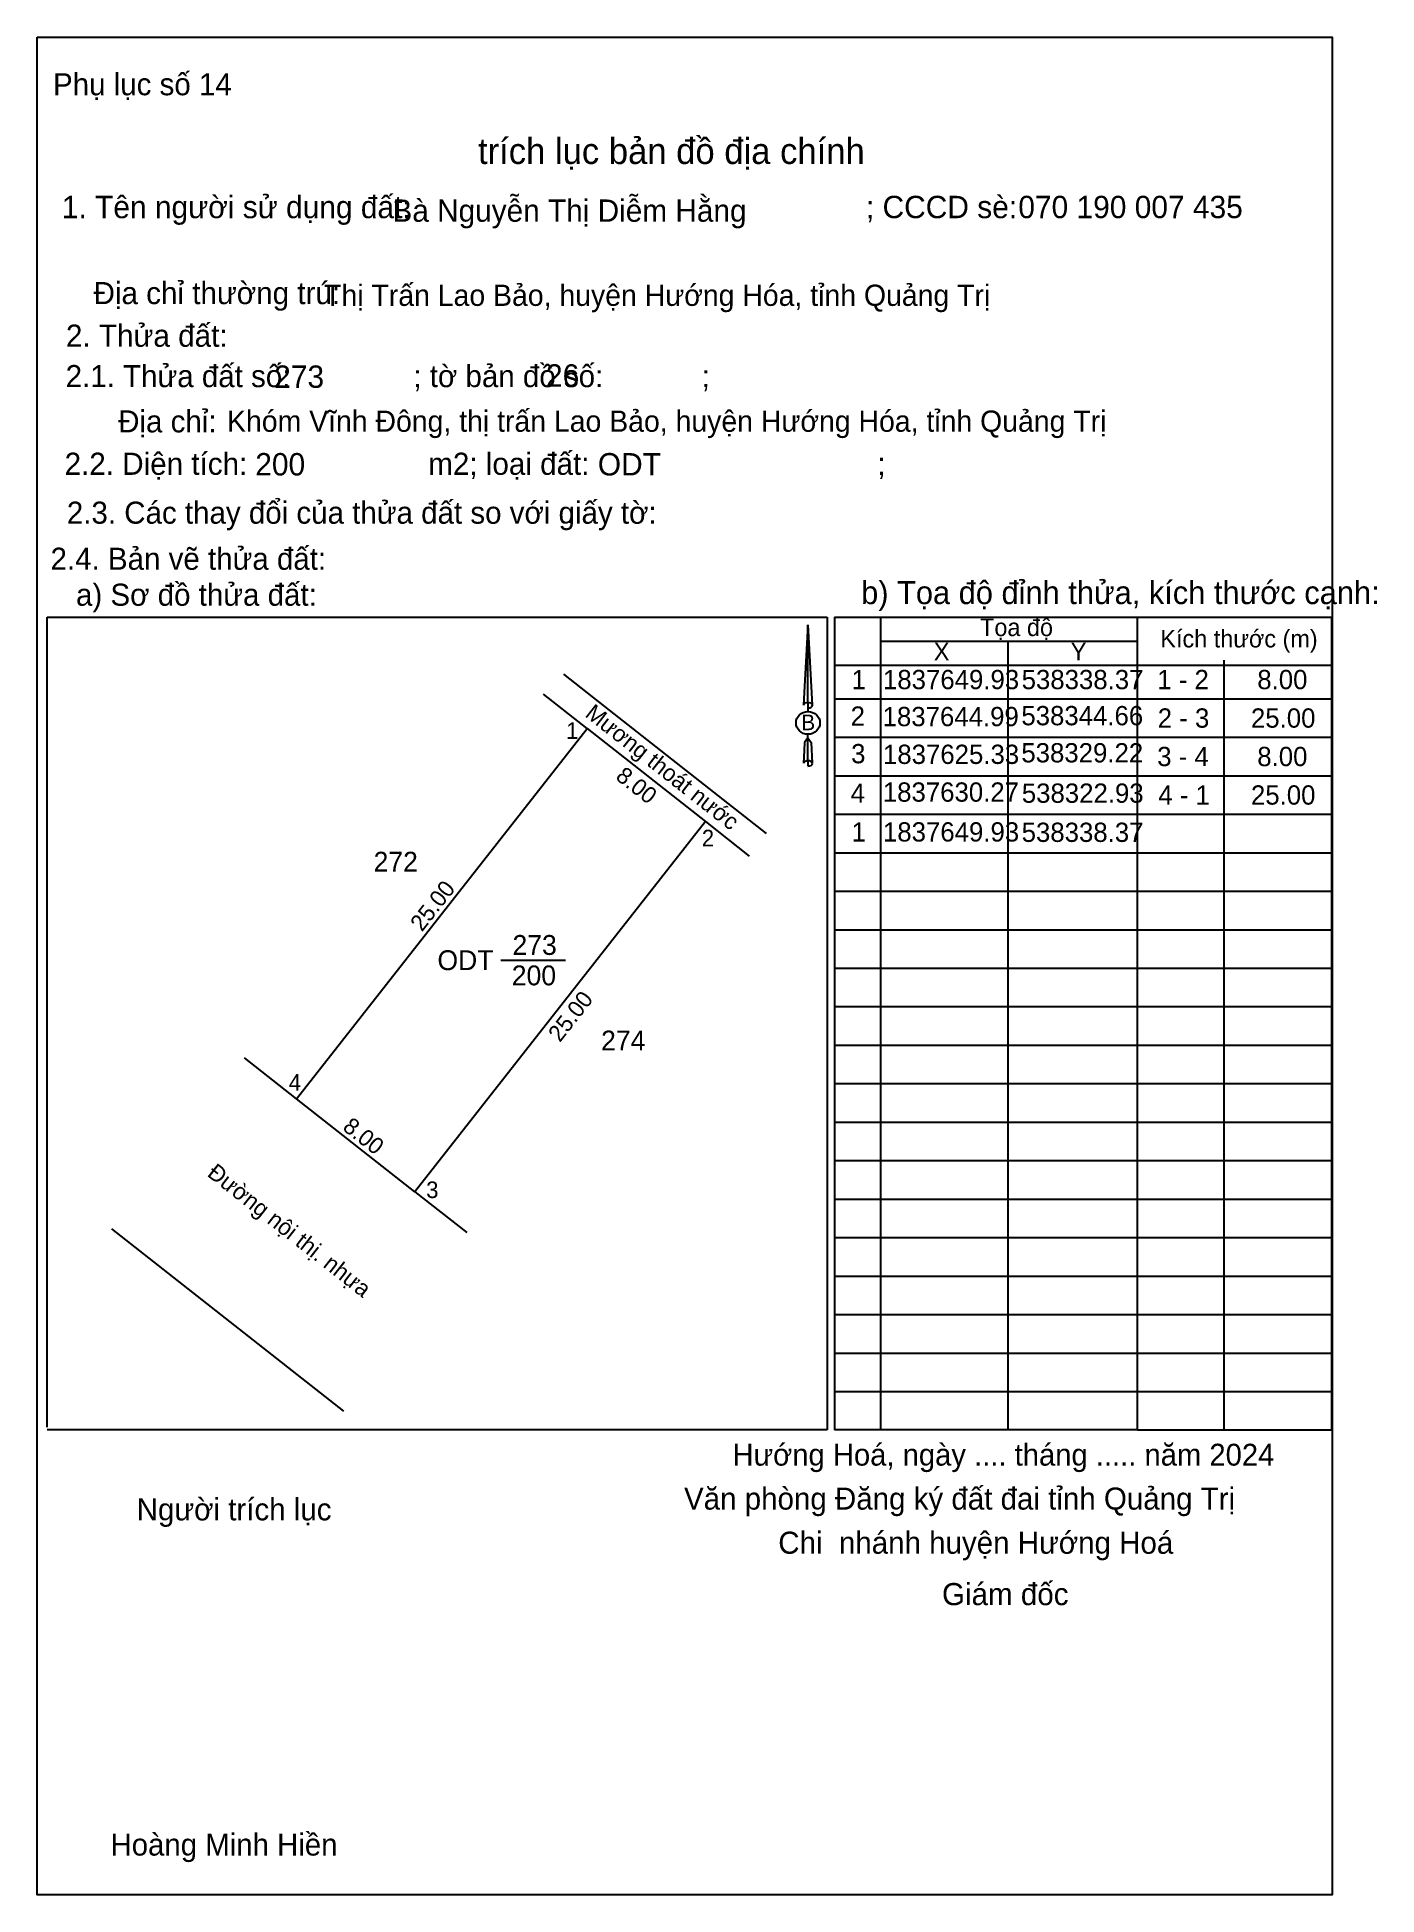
# Model space of a CAD drawing. Extents: x 538309.2 to 538380.3, y 1837588 to 1837686.7.
import ezdxf

# ---------------------------------------------------------------- set-up
doc = ezdxf.new("R2010")
doc.units = 0
for name, color, linetype in [('17', 7, 'Continuous'), ('2035 - DT PHAT TRIEN', 7, 'Continuous'), ('D2', 7, 'Continuous'), ('DAT CHUA SD', 7, 'Continuous'), ('giao thong 1 moi', 7, 'Continuous'), ('H DƯƠNG', 7, 'Continuous'), ('HT - CQ DT', 7, 'Continuous'), ('HT - GDDT', 7, 'Continuous'), ('HT - ODT HT', 7, 'Continuous'), ('HT - TDTT DVO', 7, 'Continuous'), ('HT - TON GIAO', 7, 'Continuous'), ('HT - Y TE DT', 7, 'Continuous'), ('KHUNG500', 7, 'Continuous')]:
    doc.layers.add(name, color=color, linetype=linetype)

msp = doc.modelspace()

# ---------------------------------------------------------------- linework, layer by layer
at = {"layer": '17'}
for p, q in [((538350.105, 1837655.446), (538349.909, 1837651.844)), ((538350.105, 1837655.446), (538350.321, 1837651.176)), ((538350.105, 1837655.446), (538350.321, 1837651.176)), ((538350.105, 1837651.32), (538350.105, 1837655.446)), ((538350.105, 1837655.446), (538350.321, 1837651.176)), ((538349.909, 1837651.844), (538349.863, 1837651.176)), ((538350.105, 1837651.32), (538350.105, 1837651.163)), ((538350.105, 1837651.163), (538350.105, 1837651.039)), ((538350.105, 1837651.039), (538350.105, 1837650.875)), ((538350.105, 1837651.039), (538350.105, 1837650.875)), ((538350.105, 1837651.039), (538350.105, 1837650.875)), ((538350.321, 1837651.176), (538350.321, 1837651.176)), ((538350.105, 1837649.441), (538349.922, 1837649.199)), ((538350.105, 1837649.441), (538350.105, 1837649.631)), ((538350.105, 1837649.441), (538350.105, 1837649.631)), ((538350.105, 1837649.441), (538350.105, 1837649.631)), ((538350.105, 1837649.441), (538350.275, 1837649.199)), ((538350.105, 1837649.441), (538350.275, 1837649.199)), ((538350.105, 1837649.441), (538350.275, 1837649.199)), ((538350.105, 1837648.236), (538350.105, 1837649.441)), ((538349.909, 1837648.766), (538349.863, 1837648.092)), ((538349.922, 1837649.199), (538349.909, 1837648.766)), ((538350.275, 1837649.199), (538350.321, 1837648.092)), ((538350.275, 1837649.199), (538350.321, 1837648.092)), ((538350.275, 1837649.199), (538350.321, 1837648.092)), ((538350.105, 1837648.236), (538350.105, 1837648.066)), ((538350.105, 1837648.066), (538350.105, 1837647.948)), ((538350.321, 1837648.092), (538350.321, 1837648.092))]:
    msp.add_line(p, q, dxfattribs=at)
for centre, start_param, end_param in [((538350.106, 1837651.171), 1.570796, 3.074452), ((538350.106, 1837651.171), 0.067141, 1.570796), ((538350.106, 1837651.171), 4.712389, 6.283185), ((538350.106, 1837648.081), 2.491069, 3.074278), ((538350.106, 1837648.081), 1.570796, 2.491069), ((538350.106, 1837648.081), 0.067141, 1.570796), ((538350.106, 1837648.081), 4.712389, 6.283185)]:
    msp.add_ellipse(centre, major_axis=(0.233, 0), ratio=0.614131, start_param=start_param, end_param=end_param, dxfattribs=at)
msp.add_ellipse((538350.106, 1837650.238), major_axis=(0.636, 0), ratio=0.952727, dxfattribs=at)
at = {"layer": 'D2'}
for p, q in [((538367.62, 1837612.675), (538367.62, 1837655.843)), ((538367.62, 1837655.843), (538377.923, 1837655.843)), ((538377.923, 1837655.843), (538377.923, 1837612.675)), ((538353.953, 1837654.57), (538367.62, 1837654.57)), ((538351.574, 1837653.309), (538377.923, 1837653.309)), ((538372.199, 1837653.561), (538372.199, 1837612.675)), ((538351.52, 1837651.516), (538377.923, 1837651.516)), ((538351.52, 1837649.472), (538377.923, 1837649.472)), ((538351.52, 1837647.428), (538377.923, 1837647.428)), ((538351.52, 1837645.384), (538377.923, 1837645.384)), ((538351.52, 1837643.339), (538377.923, 1837643.339)), ((538351.52, 1837641.295), (538377.923, 1837641.295)), ((538351.52, 1837639.251), (538377.923, 1837639.251)), ((538351.52, 1837637.206), (538377.923, 1837637.206)), ((538351.52, 1837635.162), (538377.923, 1837635.162)), ((538351.52, 1837633.118), (538377.923, 1837633.118)), ((538351.52, 1837631.074), (538377.923, 1837631.074)), ((538351.52, 1837629.029), (538377.923, 1837629.029)), ((538351.52, 1837626.985), (538377.923, 1837626.985)), ((538351.52, 1837624.941), (538377.923, 1837624.941)), ((538351.52, 1837622.897), (538377.923, 1837622.897)), ((538351.52, 1837620.852), (538377.923, 1837620.852)), ((538351.52, 1837618.808), (538377.923, 1837618.808)), ((538351.52, 1837616.764), (538377.923, 1837616.764)), ((538351.52, 1837614.719), (538377.923, 1837614.719)), ((538367.62, 1837612.675), (538377.923, 1837612.675))]:
    msp.add_line(p, q, dxfattribs=at)
at = {"layer": 'DAT CHUA SD'}
for p, q in [((538309.683, 1837655.843), (538351.134, 1837655.843)), ((538309.683, 1837612.829), (538309.683, 1837655.843)), ((538351.134, 1837655.843), (538351.134, 1837612.675)), ((538351.52, 1837655.843), (538351.52, 1837612.675)), ((538351.52, 1837655.843), (538367.62, 1837655.843)), ((538353.953, 1837655.843), (538353.953, 1837612.675)), ((538360.719, 1837654.57), (538360.719, 1837612.675)), ((538351.134, 1837612.675), (538309.683, 1837612.675)), ((538367.62, 1837612.675), (538351.52, 1837612.675))]:
    msp.add_line(p, q, dxfattribs=at)
at = {"layer": 'giao thong 1 moi'}
for p, q in [((538338.37, 1837649.93), (538336.052, 1837651.753)), ((538344.66, 1837644.99), (538346.986, 1837643.163)), ((538322.93, 1837630.27), (538320.168, 1837632.443)), ((538322.93, 1837630.27), (538320.168, 1837632.443)), ((538329.22, 1837625.33), (538331.984, 1837623.159))]:
    msp.add_line(p, q, dxfattribs=at)
at = {"layer": 'H DƯƠNG'}
for p, q in [((538309.153, 1837686.661), (538309.153, 1837686.661)), ((538377.959, 1837587.984), (538377.959, 1837587.984))]:
    msp.add_line(p, q, dxfattribs=at)
at = {"layer": 'HT - TDTT DVO'}
for p, q in [((538337.112, 1837652.83), (538339.3, 1837651.11)), ((538339.3, 1837651.11), (538345.59, 1837646.17)), ((538345.59, 1837646.17), (538347.885, 1837644.368)), ((538313.1, 1837623.36), (538325.426, 1837613.677))]:
    msp.add_line(p, q, dxfattribs=at)
msp.add_lwpolyline([(538344.66, 1837644.99), (538329.22, 1837625.33), (538322.93, 1837630.27), (538338.37, 1837649.93)], close=True, dxfattribs=at)
at = {"layer": 'HT - TON GIAO'}
msp.add_line((538333.79, 1837637.63), (538337.23, 1837637.63), dxfattribs=at)
at = {"layer": 'KHUNG500'}
msp.add_lwpolyline([(538309.155, 1837686.66), (538377.961, 1837686.66), (538377.961, 1837587.983), (538309.155, 1837587.983)], close=True, dxfattribs=at)

# ---------------------------------------------------------------- texts
at = {"layer": '17'}
msp.add_text('B', height=0.832, dxfattribs=at).set_placement((538349.745, 1837649.847))
at = {"layer": '2035 - DT PHAT TRIEN'}
for s, p in [('1', (538352.427, 1837652.026)), ('1837649.93', (538354.091, 1837652.026)), ('538338.37', (538361.458, 1837652.026)), ('1 - 2', (538368.663, 1837652.026)), ('8.00', (538373.977, 1837652.026)), ('2', (538352.373, 1837650.085)), ('1837644.99', (538354.072, 1837650.06)), ('538344.66', (538361.442, 1837650.109)), ('2 - 3', (538368.688, 1837649.982)), ('25.00', (538373.641, 1837649.982)), ('3', (538352.398, 1837648.09)), ('1837625.33', (538354.091, 1837648.055)), ('538329.22', (538361.442, 1837648.136)), ('3 - 4', (538368.66, 1837647.938)), ('8.00', (538373.977, 1837647.938)), ('4', (538352.37, 1837645.99)), ('1837630.27', (538354.082, 1837646.05)), ('538322.93', (538361.467, 1837645.992)), ('4 - 1', (538368.717, 1837645.894)), ('25.00', (538373.641, 1837645.894)), ('1', (538352.427, 1837643.931)), ('1837649.93', (538354.091, 1837643.933)), ('538338.37', (538361.458, 1837643.913))]:
    msp.add_text(s, height=1.024, dxfattribs=at).set_placement(p)
at = {"layer": 'D2'}
for s, height, p in [('Phụ lục số 14', 1.17211, (538309.995, 1837683.575)), ('1. Tên người sử dụng đất:', 1.18811, (538310.463, 1837677.045)), ('Bà Nguyễn Thị Diễm Hằng', 1.18291, (538328.028, 1837676.856)), ('; CCCD sè:', 1.1881, (538353.185, 1837677.045)), ('070 190 007 435', 1.18811, (538361.281, 1837677.045)), ('Địa chỉ thường trú:', 1.17621, (538312.149, 1837672.479)), ('2. Thửa đất:', 1.17873, (538310.682, 1837670.214)), ('2.1. Thửa đất số:               ; tờ bản đồ số:            ;', 1.17211, (538310.668, 1837668.071)), ('Địa chỉ:', 1.1721, (538313.458, 1837665.666)), ('2.2. Diện tích:                      m2; loại đất:                                   ;', 1.17621, (538310.613, 1837663.412)), ('2.3. Các thay đổi của thửa đất so với giấy tờ:', 1.17211, (538310.73, 1837660.816)), ('2.4. Bản vẽ thửa đất: ', 1.17211, (538309.865, 1837658.369)), ('a) Sơ đồ thửa đất: ', 1.17211, (538311.219, 1837656.458)), ('Tọa độ ', 0.9309, (538359.248, 1837654.847)), ('Kích thước (m)', 0.93093, (538368.826, 1837654.243)), ('X', 0.931, (538356.793, 1837653.56)), ('Y', 0.931, (538364.067, 1837653.56)), ('Hướng Hoá, ngày .... tháng ..... năm 2024', 1.16004, (538346.095, 1837610.783)), ('Người trích lục', 1.17211, (538314.44, 1837607.874)), ('Văn phòng Đăng ký đất đai tỉnh Quảng Trị', 1.17211, (538343.521, 1837608.446)), (' Chi  nhánh huyện Hướng Hoá', 1.17211, (538348.092, 1837606.102)), (' Giám đốc', 1.1741, (538356.792, 1837603.371)), ('Hoàng Minh Hiền', 1.16723, (538313.05, 1837590.069))]:
    msp.add_text(s, height=height, dxfattribs=at).set_placement(p)
at = {"layer": 'HT - CQ DT'}
for s, height, p in [('Thị Trấn Lao Bảo, huyện Hướng Hóa, tỉnh Quảng Trị', 1.1287, (538324.399, 1837672.386)), ('273', 1.1881, (538321.747, 1837668.033)), ('26', 1.1881, (538336.187, 1837668.096)), ('Khóm Vĩnh Đông, thị trấn Lao Bảo, huyện Hướng Hóa, tỉnh Quảng Trị', 1.1287, (538319.242, 1837665.699)), ('200', 1.1881, (538320.742, 1837663.38)), ('ODT', 1.1881, (538338.941, 1837663.38)), ('.', 0.959, (538337.298, 1837660.852))]:
    msp.add_text(s, height=height, dxfattribs=at).set_placement(p)
at = {"layer": 'HT - GDDT'}
msp.add_text(' trích lục bản đồ địa chính', height=1.37513, dxfattribs=at).set_placement((538332.065, 1837679.924))
at = {"layer": 'HT - ODT HT'}
for s, p in [('272', (538327.027, 1837642.335)), ('274', (538339.115, 1837632.836))]:
    msp.add_text(s, height=1.0543, dxfattribs=at).set_placement(p)
at = {"layer": 'HT - TDTT DVO'}
msp.add_text('b) Tọa độ đỉnh thửa, kích thước cạnh:', height=1.22358, dxfattribs=at).set_placement((538352.93, 1837656.545))
at = {"layer": 'HT - TON GIAO'}
for s, p in [('1', (538337.253, 1837649.386)), ('2', (538344.467, 1837643.678)), ('4', (538322.523, 1837630.703)), ('3', (538329.822, 1837624.996))]:
    msp.add_text(s, height=0.879, dxfattribs=at).set_placement(p)
at = {"layer": 'HT - Y TE DT'}
for s, height, rotation, p in [('Mương thoát nước', 0.87857, 321.85484, (538338.207, 1837650.608)), ('8.00', 0.8786, 321.85484, (538339.834, 1837647.281)), ('25.00', 0.8786, 51.85565, (538329.597, 1837639.1)), ('25.00', 0.8786, 51.85565, (538336.924, 1837633.229)), ('8.00', 0.8786, 321.85484, (538325.33, 1837628.653)), ('Đường nội thị. nhựa', 0.87857, 321.85484, (538318.136, 1837626.203))]:
    msp.add_text(s, height=height, rotation=rotation, dxfattribs=at).set_placement(p)
at = {"layer": 'KHUNG500'}
for s, p in [('273', (538334.407, 1837637.911)), ('ODT', (538330.42, 1837637.103)), ('200', (538334.37, 1837636.295))]:
    msp.add_text(s, height=1.0543, dxfattribs=at).set_placement(p)

doc.saveas('drawing.dxf')
